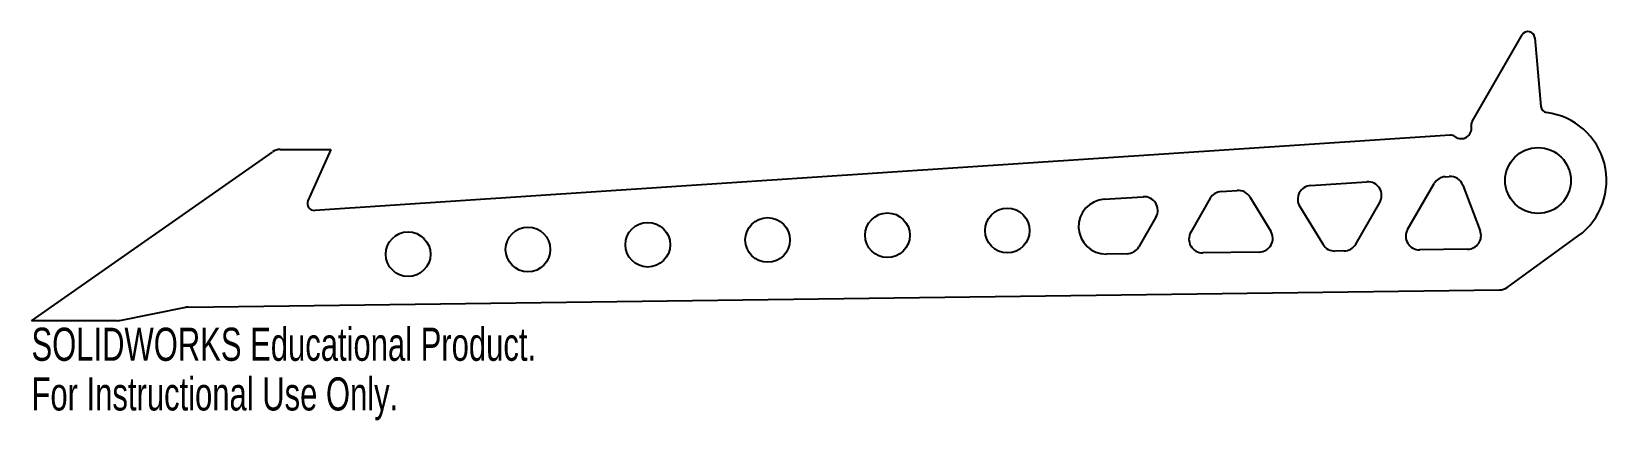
# Model space of a CAD drawing. Header units: millimetres. Extents: x -210 to 20, y -24 to 33.
import ezdxf

# ---------------------------------------------------------------- set-up
doc = ezdxf.new("R2010")
doc.units = ezdxf.units.MM
doc.styles.add('SLDTEXTSTYLE0', font='TXT', dxfattribs={"width": 0.7})

msp = doc.modelspace()

# ---------------------------------------------------------------- linework, layer by layer
at = {"color": 7, "linetype": 'Continuous', "lineweight": 25}
for p, q in [((0.35, 19.6), (7.65, 32.25)), ((9.51, 31.84), (10.39, 21.82)), ((-2.83, 17.62), (-168.67, 6.63)), ((-210.02, -9.47), (-174.83, 15.16)), ((-173.69, 15.53), (-166.32, 15.53)), ((-166.32, 15.53), (-169.65, 8.04)), ((-3.6, 11.56), (-2.99, 11.6)), ((-36.28, 9.39), (-33.95, 9.55)), ((-23.25, 10.26), (-15, 10.8)), ((-9.06, 3.87), (-5.2, 10.56)), ((-0.99, 10.31), (1.53, 3.66)), ((-53.37, 8.26), (-47.68, 8.64)), ((-37.88, 8.4), (-40.73, 3.45)), ((-32.11, 8.6), (-29.06, 3.61)), ((-24.82, 7.22), (-21.42, 1.66)), ((-16.65, 1.72), (-13.14, 7.81)), ((-45.82, 5.64), (-48.32, 1.31)), ((5.49, -4.6), (15.85, 2.9)), ((-50.03, 0.31), (-53.05, 0.27)), ((-30.74, 0.56), (-38.98, 0.45)), ((-18.36, 0.72), (-19.68, 0.7)), ((-0.32, 0.96), (-7.31, 0.87)), ((-187.14, -7.47), (4.34, -4.98)), ((-197.13, -9.44), (-187.5, -7.51)), ((-197.52, -9.47), (-210.02, -9.47))]:
    msp.add_line(p, q, dxfattribs=at)
for centre, radius in [((9.98, 11), 4.8), ((-67.52, 3.7), 3.26), ((-120.02, 1.63), 3.26), ((-102.52, 2.32), 3.26), ((-85.02, 3.01), 3.26), ((-155.02, 0.24), 3.26), ((-137.52, 0.93), 3.26)]:
    msp.add_circle(centre, radius, dxfattribs=at)
for centre, radius, start, end in [((8.52, 31.75), 1, 5, 150), ((11.39, 21.91), 1, 185, 262.6452), ((9.98, 11), 10, 305.9365, 82.6452), ((-1.24, 18.61), 1.5, 232.6282, 11.1633), ((1.21, 19.1), 1, 150, 191.1633), ((-2.76, 16.63), 1, 52.6282, 93.7915), ((-173.69, 13.53), 2, 90, 125), ((-3.46, 9.56), 2, 93.7915, 150), ((-2.86, 9.6), 2, 20.7448, 93.7915), ((-36.15, 7.4), 2, 93.7915, 150), ((-33.82, 7.55), 2, 31.4848, 93.7915), ((-23.11, 8.26), 2, 93.7915, 211.4848), ((-14.87, 8.81), 2, 330, 93.7915), ((-168.73, 7.63), 1, 156.0375, 273.7915), ((-53.11, 4.27), 4, 93.7915, 270.7448), ((-47.55, 6.64), 2, 330, 93.7915), ((-39, 2.45), 2, 150, 270.7448), ((-30.76, 2.56), 2, 270.7448, 31.4848), ((-7.33, 2.87), 2, 150, 270.7448), ((-0.34, 2.96), 2, 270.7448, 20.7448), ((-50.05, 2.31), 2, 270.7448, 330), ((-19.71, 2.7), 2, 211.4848, 270.7448), ((-18.38, 2.72), 2, 270.7448, 330), ((4.32, -2.98), 2, 270.7448, 305.9365), ((-187.11, -9.47), 2, 90.7448, 101.3099), ((-197.52, -7.47), 2, 270, 281.3099)]:
    msp.add_arc(centre, radius, start, end, dxfattribs=at)

# ---------------------------------------------------------------- texts
at = {"color": 7, "linetype": 'Continuous', "char_height": 4.8336, "attachment_point": 1, "style": 'SLDTEXTSTYLE0'}
for s, insert in [('SOLIDWORKS Educational Product.', (-210.02, -10.49)), ('For Instructional Use Only.', (-210.02, -17.74))]:
    msp.add_mtext(s, dxfattribs=dict(at, insert=insert))

doc.saveas('drawing.dxf')
